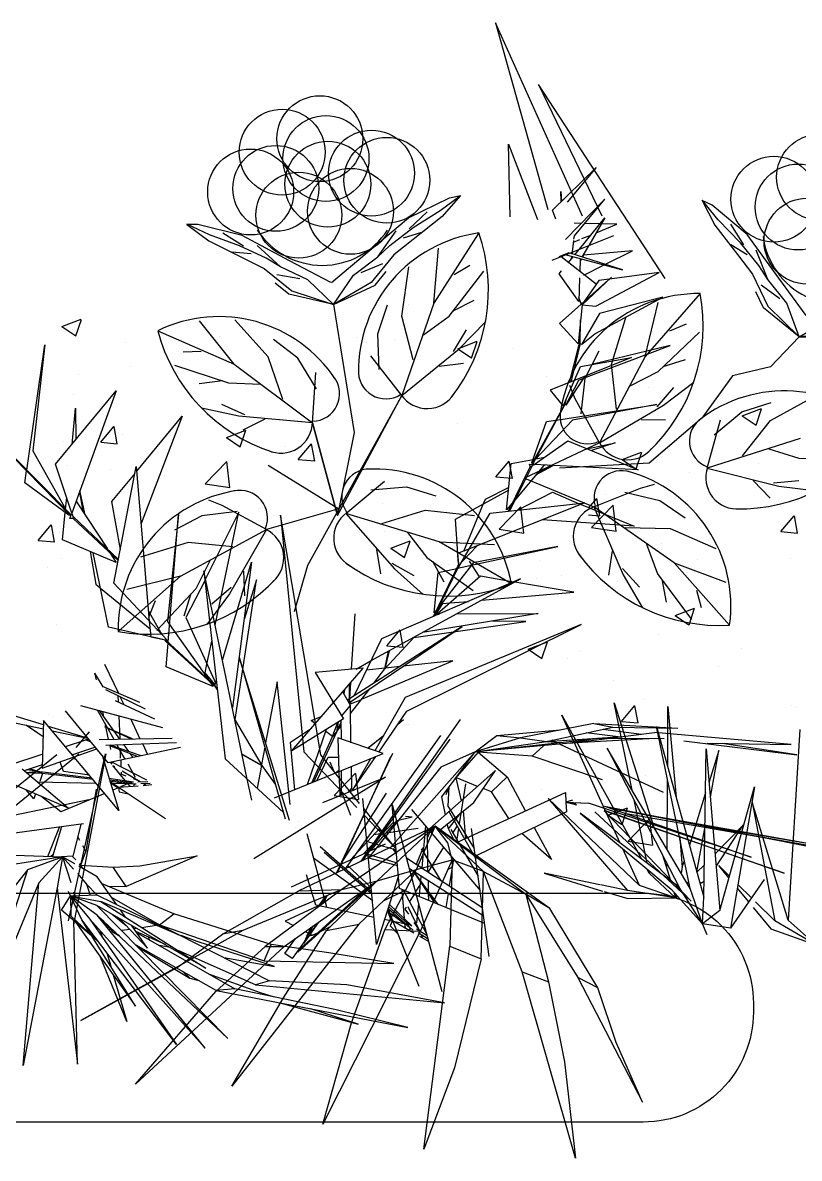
# Model space of a CAD drawing. Extents: x -42728 to 99010, y -18674 to 47645.
# Drawn here: x 45281 to 45662, y 5606 to 6163 of the extents above; entities that cross this region are included whole.
import ezdxf

# ---------------------------------------------------------------- set-up
doc = ezdxf.new("R2010")
doc.units = 0
doc.header["$LTSCALE"] = 100
doc.header["$MEASUREMENT"] = 0
doc.layers.get('0').update_dxf_attribs({"linetype": 'CONTINUOUS'})
for name, color, linetype in [('3', 4, 'CONTINUOUS'), ('4', 251, 'CONTINUOUS'), ('6', 6, 'CONTINUOUS'), ('LAYER1', 9, 'CONTINUOUS'), ('PUB_TEXT', 7, 'CONTINUOUS')]:
    doc.layers.add(name, color=color, linetype=linetype)

# ---------------------------------------------------------------- blocks, each defined once
blk = doc.blocks.new('A$C0BD5559B')
at = {"color": 3, "linetype": 'ByBlock'}
for p, q in [((622.46, 461.97), (579.85, 556.87)), ((579.85, 556.87), (605.41, 465.3)), ((663, 431.5), (600.83, 526.65)), ((600.83, 526.65), (631.96, 462.13)), ((586.9, 461.61), (586.19, 497.39)), ((586.19, 497.39), (600.4, 460.37)), ((607.68, 465.02), (629.09, 485.95)), ((629.09, 485.95), (614.92, 468.93)), ((611.97, 469.2), (611.87, 474.12)), ((611.87, 474.12), (612.1, 469.24)), ((633.36, 470.35), (614.12, 450.53)), ((618.44, 452.34), (633.36, 470.35)), ((609.32, 460.56), (607.68, 465.02)), ((621.81, 458.46), (618.27, 458.64)), ((620.93, 445.85), (633.43, 461.19)), ((631.03, 458.22), (623.57, 458.46)), ((633.43, 461.19), (625.48, 447.61)), ((629.1, 453.82), (639.31, 458.03)), ((639.31, 458.03), (631.73, 458.22)), ((637.59, 452.29), (607.46, 440.27)), ((618.25, 450.74), (618.44, 452.34)), ((622.15, 450.99), (626.53, 452.75)), ((617.44, 444.52), (618.15, 450.09)), ((618.07, 449.27), (621.14, 450.51)), ((618.62, 443.09), (620.64, 445.51)), ((625.39, 447.39), (622.12, 441.92)), ((615.73, 444.05), (610.83, 441.99)), ((629.04, 428.64), (612.01, 442.03)), ((612.22, 442.59), (612.14, 442.5)), ((612.33, 442.2), (612.73, 441.42)), ((613.85, 443.28), (613.95, 443.19)), ((614.46, 443.06), (641.99, 435.69)), ((615.5, 439.26), (617.88, 442.1)), ((615.88, 443.92), (615.73, 444.05)), ((641.99, 435.69), (616.34, 443.83)), ((617.01, 441.07), (617.14, 442.28)), ((617.33, 443.44), (617.45, 444.22)), ((621.32, 440.54), (621.12, 434.84)), ((621.93, 441.05), (621.29, 439.98)), ((621.32, 440.54), (621.7, 441.1)), ((622.92, 442.87), (622.35, 441.87)), ((646.93, 445.05), (622.92, 442.87)), ((633.44, 438.31), (646.93, 445.05)), ((611, 433.78), (612.15, 435.16)), ((623.14, 433.15), (633, 438.09)), ((620.56, 420.2), (611, 433.78)), ((611.17, 409.29), (636.62, 432.12)), ((620.98, 431.73), (620.56, 420.2)), ((636.62, 432.12), (622.18, 418.55)), ((630.38, 430.45), (623.3, 420.1)), ((629.03, 417.8), (659.93, 434.31)), ((635.46, 431.04), (630.38, 430.45)), ((635.58, 431.09), (635.46, 431.04)), ((659.93, 434.31), (635.58, 431.09)), ((622.18, 418.55), (620.27, 399.47)), ((620.6, 421.93), (620.58, 421.8)), ((620.58, 421.8), (621.55, 419.38)), ((621.55, 419.38), (620.6, 421.93)), ((621.55, 419.38), (621.53, 418.51)), ((622.3, 418.6), (629.03, 417.8)), ((628.53, 404.28), (661.76, 422.21)), ((661.76, 422.21), (630.76, 414.3)), ((630.76, 414.3), (621.9, 398.99)), ((620.27, 399.47), (611.17, 409.29)), ((621.08, 407.89), (620.79, 399.04)), ((621.3, 399.64), (621.41, 411.13)), ((621.9, 398.99), (628.53, 404.28)), ((350.14, 337.47), (358.86, 398.91)), ((358.86, 398.91), (352.97, 346.87)), ((616.03, 380.43), (620.79, 399.04)), ((621.3, 399.64), (616.65, 380.65)), ((620.79, 399.04), (621.3, 399.64)), ((622.98, 382.53), (665.46, 398.58)), ((665.46, 398.58), (627.58, 389.39)), ((646.48, 392.62), (606.53, 376.66)), ((621.37, 388.28), (646.48, 392.62)), ((612.91, 368.82), (621.37, 388.28)), ((627.58, 389.39), (627.56, 389.26)), ((622.98, 382.53), (614.22, 369.34)), ((614.22, 369.34), (620.61, 381.59)), ((620.61, 381.59), (622.98, 382.53)), ((622.98, 382.53), (623.65, 383.44)), ((364.21, 340.45), (393.81, 376.41)), ((393.81, 376.41), (372.15, 316.43)), ((606.53, 376.66), (612.91, 368.82)), ((372.31, 350.11), (373.95, 367.8)), ((373.95, 367.8), (374.17, 352.5)), ((613.06, 368.69), (597.44, 340.27)), ((598.23, 340.79), (613.93, 369.73)), ((609.72, 361.96), (658.77, 369.57)), ((613.35, 369.77), (613.06, 368.69)), ((613.06, 368.69), (613.93, 369.73)), ((613.93, 369.73), (614.74, 373.01)), ((658.77, 369.57), (617.57, 361.99)), ((404, 336.9), (426.2, 363.99)), ((426.2, 363.99), (406.14, 311.27)), ((617.57, 361.99), (599.38, 342.9)), ((597.57, 341.05), (604.75, 361.29)), ((604.75, 361.29), (609.37, 361.96)), ((598.72, 340.22), (615.27, 351.89)), ((615.27, 351.89), (649.67, 337.59)), ((371.3, 316.04), (342.39, 345.34)), ((352.97, 346.87), (369.19, 318.19)), ((624.54, 347.93), (638.46, 350.79)), ((638.46, 350.79), (626.8, 347.06)), ((343.31, 343.92), (371.63, 314.91)), ((372.15, 316.43), (364.21, 340.45)), ((585.24, 317.93), (587.54, 340.64)), ((587.54, 340.64), (598.18, 342.73)), ((603.51, 339.74), (589.29, 322.76)), ((596.89, 338.98), (596.46, 340.36)), ((596.46, 340.36), (598.72, 340.22)), ((598.72, 340.22), (596.89, 338.98)), ((598.32, 341.74), (597.57, 341.05)), ((597.79, 340.27), (598.23, 340.79)), ((598.02, 340.23), (598.23, 340.79)), ((649.67, 337.59), (598.72, 340.22)), ((599.45, 342.99), (603.99, 343.88)), ((599.61, 335.08), (608.07, 339.73)), ((604.18, 339.91), (603.51, 339.74)), ((349.15, 331.29), (350.02, 337.05)), ((391.69, 322.14), (403.18, 335.86)), ((392.79, 282.07), (403.7, 339.22)), ((403.7, 339.22), (410.07, 263.47)), ((586.14, 317.32), (596.78, 339.06)), ((597.53, 339.32), (586.62, 317.37)), ((596.78, 339.06), (596.78, 339.06)), ((607.42, 339.68), (600.62, 336.29)), ((370.75, 315.34), (349.15, 331.29)), ((586.4, 328.98), (574.7, 323.1)), ((369.11, 318.31), (369.69, 324.05)), ((375.96, 326.64), (377.55, 317.27)), ((378.62, 315.62), (376.15, 327.43)), ((560.11, 313.46), (586.2, 327.69)), ((574.7, 323.1), (573.77, 320.94)), ((590.61, 317.83), (607.64, 326.6)), ((607.64, 326.6), (620.81, 320.99)), ((374.51, 322.84), (374.47, 321.97)), ((374.47, 321.97), (389.62, 298.8)), ((395.99, 298.6), (391.69, 322.14)), ((573.77, 320.94), (564.11, 297.64)), ((623.5, 321.38), (567, 298.89)), ((577.22, 316.44), (623.5, 321.38)), ((587.99, 321.21), (585.24, 317.93)), ((621.8, 320.6), (647.7, 309.91)), ((367.59, 303.21), (368.96, 316.69)), ((370.2, 316.49), (370.75, 315.34)), ((371.17, 313.77), (372.15, 316.43)), ((372.98, 313.78), (371.17, 313.77)), ((371.9, 315.59), (371.3, 316.04)), ((371.76, 315.33), (371.3, 316.04)), ((372.15, 316.43), (372.98, 313.78)), ((372.8, 314.67), (395.1, 293.65)), ((394.97, 293.06), (372.84, 313.69)), ((372.84, 313.69), (372.84, 313.69)), ((424.43, 315.66), (418.98, 263.25)), ((419.37, 253.1), (424.43, 315.66)), ((454.05, 316.88), (437.72, 284.22)), ((442.42, 261.44), (454.05, 316.88)), ((494.14, 197.86), (474.44, 315.43)), ((474.44, 315.43), (485.83, 199.31)), ((561.29, 296.48), (560.11, 313.46)), ((561.85, 290), (577.22, 316.44)), ((647.7, 309.91), (602.68, 313.01)), ((393.92, 292.21), (367.59, 303.21)), ((381.12, 297.61), (383.91, 281.47)), ((390.14, 260.53), (382.6, 296.9)), ((391, 296.68), (393.92, 292.21)), ((561.22, 289.36), (610.29, 300.03)), ((567, 298.89), (561.24, 296.53)), ((561.24, 296.53), (561.85, 290)), ((561.59, 291.69), (561.35, 295.7)), ((563.29, 292.46), (570.74, 300.3)), ((610.29, 300.03), (568.9, 292.01)), ((445.98, 244.29), (460.2, 292.36)), ((460.2, 292.36), (450.84, 221.11)), ((549.72, 266.28), (561.33, 290.44)), ((561.76, 290.52), (550.37, 267.05)), ((567.97, 290.89), (551.92, 270.16)), ((561.33, 290.44), (561.69, 290.87)), ((561.75, 290.82), (561.33, 290.44)), ((561.66, 291.77), (561.59, 291.69)), ((561.69, 290.87), (561.75, 290.82)), ((568.9, 292.01), (567.97, 290.89)), ((458.12, 185.91), (436.85, 288.02)), ((436.85, 288.02), (447.25, 195.93)), ((518.8, 244.07), (592.02, 284.1)), ((592.02, 284.1), (523.94, 254.73)), ((549.73, 267.45), (551.76, 287.31)), ((572.5, 285.48), (551.16, 266.84)), ((551.76, 287.31), (560.8, 289.27)), ((588.73, 282.59), (572.5, 285.48)), ((383.91, 281.47), (386.15, 279.58)), ((386.15, 279.58), (410.51, 259.56)), ((418.83, 254.08), (392.79, 282.07)), ((437.45, 283.54), (428.1, 265.18)), ((452.23, 215.13), (462.71, 283.59)), ((462.71, 283.59), (456.58, 264.14)), ((618.11, 277.64), (589.31, 282.55)), ((557.41, 272.31), (566.54, 273.02)), ((572.97, 273.65), (618.11, 277.64)), ((416.41, 256.7), (409.74, 268.46)), ((551.05, 269.13), (549.73, 267.45)), ((550.63, 266.84), (553.91, 272.01)), ((553.91, 272.01), (557.41, 272.31)), ((410.07, 263.47), (410.8, 255.73)), ((418.98, 263.25), (419.98, 261.72)), ((428.1, 265.18), (442.65, 232.88)), ((509.22, 239.78), (511.01, 267.02)), ((539.8, 255.38), (594.64, 263.27)), ((600.77, 267.23), (544.05, 257.83)), ((548.95, 265.46), (550.23, 266.88)), ((548.95, 265.46), (549.72, 266.28)), ((550.37, 267.05), (550.23, 266.88)), ((550.23, 266.88), (552.16, 266.88)), ((560.66, 266.94), (600.77, 267.23)), ((594.64, 263.27), (578.33, 263.44)), ((410.87, 255.77), (390.14, 260.53)), ((419.98, 261.72), (438.95, 235)), ((508.17, 223.5), (563.39, 260.85)), ((563.39, 260.85), (508.28, 225.31)), ((621.74, 261.69), (535.5, 225.98)), ((536.32, 219.28), (621.74, 261.69)), ((410.8, 255.73), (418.83, 254.08)), ((416.72, 254.38), (411.82, 255.55)), ((416.64, 254.5), (416.72, 254.38)), ((417.74, 254.21), (417.81, 254.26)), ((418.12, 253.62), (417.74, 254.21)), ((417.81, 254.26), (418.12, 253.62)), ((442.8, 230.96), (418.12, 253.62)), ((418.17, 254.16), (442.1, 232.02)), ((418.39, 241.04), (419.32, 252.56)), ((438.38, 242.35), (440.85, 253.53)), ((523.94, 254.73), (510.37, 226.64)), ((525.6, 239.99), (539.95, 255.55)), ((478.87, 165.72), (454.26, 245.33)), ((454.26, 245.33), (476.74, 166.51)), ((525.47, 239.95), (527.32, 248.67)), ((527.64, 248.84), (525.6, 239.99)), ((388.14, 242.36), (395.01, 228.01)), ((441.4, 231.4), (418.39, 241.04)), ((437.46, 238.05), (438.38, 242.35)), ((479.94, 199.77), (515, 240.37)), ((515, 240.37), (491.47, 238.22)), ((511.47, 239.94), (518.8, 244.07)), ((514.16, 225.08), (558.8, 244.01)), ((525.53, 240.34), (516.54, 239.37)), ((520.2, 232.93), (525.6, 239.99)), ((525.67, 240.08), (525.47, 239.95)), ((532.86, 241.1), (526.01, 240.38)), ((558.8, 244.01), (534.53, 241.31)), ((387.47, 231.25), (383.49, 237.85)), ((384.24, 234.62), (383.49, 237.85)), ((442.46, 232.25), (437.46, 238.05)), ((442.26, 231.79), (442.96, 234.09)), ((491.47, 238.22), (505.22, 215.56)), ((405.44, 223.51), (387.19, 231.44)), ((388.62, 229.91), (408.18, 220.42)), ((394.59, 228.77), (394.6, 228.18)), ((439.87, 233.59), (441.4, 231.4)), ((442.1, 232.02), (442.26, 231.79)), ((443.49, 229.74), (442.26, 231.79)), ((443.49, 229.74), (442.8, 230.96)), ((472.72, 233.72), (467.14, 203.72)), ((479.15, 173.46), (472.72, 233.72)), ((508.7, 222.03), (504.95, 228.69)), ((505.82, 229.72), (505.46, 227.82)), ((508.11, 232.35), (508.09, 222.98)), ((508.19, 222.89), (508.83, 233.21)), ((508.72, 218.05), (518.14, 230.25)), ((412.8, 215.39), (393.63, 224.35)), ((394.71, 226.97), (394.88, 223.84)), ((395.72, 226.48), (397.61, 222.5)), ((500.37, 223.43), (499.73, 224.55)), ((508.09, 225.18), (507.23, 224.58)), ((508.1, 223.41), (507.98, 223.37)), ((508.38, 222.59), (509.15, 224.14)), ((508.45, 222.68), (514.04, 225.04)), ((514.04, 225.04), (514.16, 225.08)), ((535.5, 225.98), (520.71, 199.8)), ((637.95, 223.3), (657.18, 162.93)), ((646.82, 180.55), (637.95, 223.3)), ((358.28, 212.54), (334.91, 219.57)), ((390.01, 193.9), (368.98, 219.37)), ((376.42, 222.08), (416.56, 211.22)), ((384.52, 219.92), (392.69, 205.48)), ((395.63, 205.52), (385.72, 219.58)), ((387.86, 216.51), (387.35, 219.12)), ((504.37, 216.86), (508.7, 222.03)), ((508.92, 203.8), (508.7, 222.03)), ((522.54, 199.15), (536.32, 219.28)), ((612.27, 217.25), (651.29, 146.85)), ((640.84, 154.55), (612.27, 217.25)), ((664.18, 192.02), (664.31, 221.59)), ((664.31, 221.59), (668.32, 176.92)), ((328.78, 216.77), (358.21, 210.59)), ((349.71, 212.4), (349.92, 212.32)), ((358.05, 206.65), (349.71, 212.4)), ((349.92, 212.32), (358.13, 206.84)), ((358.21, 214.75), (357.69, 191.26)), ((395.16, 170.63), (358.21, 214.75)), ((379.9, 205.99), (360.77, 211.8)), ((388.41, 211.62), (401.28, 205.68)), ((401.88, 205.65), (388.41, 211.62)), ((390.13, 205.44), (388.66, 212.53)), ((395.12, 217.03), (395.65, 205.58)), ((401.02, 215.41), (405.56, 205.74)), ((465.47, 192.56), (452.08, 215.37)), ((505.22, 215.56), (479.94, 199.77)), ((489.44, 214.69), (494.76, 216.84)), ((491.48, 213.13), (489.44, 214.69)), ((499.91, 206.8), (502.54, 213.84)), ((502.74, 213.97), (501.79, 209.04)), ((501.79, 209.04), (504.03, 213.62)), ((501.79, 209.04), (504.01, 212.02)), ((504.04, 214.78), (504.1, 205.5)), ((513.97, 145.67), (562.67, 215.19)), ((534.71, 215.05), (531.89, 212.73)), ((627.96, 213.26), (591.96, 206.21)), ((627.96, 213.26), (666.13, 211.04)), ((627.96, 213.26), (637.35, 211.48)), ((675.22, 132.32), (658.67, 211.7)), ((658.67, 211.7), (681.81, 128.05)), ((362.57, 209.68), (379.9, 205.99)), ((385.48, 205.38), (421.26, 206.08)), ((479.26, 204), (489.68, 210.98)), ((496.83, 210.27), (487.5, 183.17)), ((489.7, 184.11), (499.98, 206.89)), ((501.79, 209.04), (490.64, 184.5)), ((499.91, 206.8), (496.56, 209.32)), ((501.81, 209.17), (499.98, 206.89)), ((499.98, 206.89), (501.79, 209.04)), ((524.66, 198.54), (502.44, 206.15)), ((502.44, 206.15), (503.05, 189.65)), ((552.76, 207.28), (506.08, 141.93)), ((516.99, 201.15), (525, 207.35)), ((524.86, 207.17), (517.15, 201.02)), ((525, 207.35), (524.86, 207.17)), ((569.83, 199.25), (580.45, 207.41)), ((591.96, 206.21), (569.83, 199.25)), ((580.45, 207.41), (611.45, 210.05)), ((580.45, 207.41), (591.96, 206.21)), ((591.96, 206.21), (604.82, 204.41)), ((604.82, 204.41), (637.35, 211.48)), ((604.82, 204.41), (642.26, 206.87)), ((616.3, 203.55), (657.75, 208.76)), ((639.84, 206.66), (624.18, 208.66)), ((632.52, 210.49), (651.32, 207.97)), ((637.35, 211.48), (669.14, 210.93)), ((724.76, 202.84), (657.75, 208.76)), ((728.9, 210.22), (723.2, 116.72)), ((369.1, 201.89), (379.1, 205.23)), ((383.79, 201.55), (372.42, 197.83)), ((373.23, 196.85), (384.34, 200.82)), ((380.71, 205.3), (379.1, 205.23)), ((379.1, 205.23), (381.49, 204.25)), ((423.43, 203.66), (388.9, 202.45)), ((425.44, 201.45), (390.01, 193.9)), ((390.61, 202.47), (404.52, 196.98)), ((390.82, 202.39), (391.14, 200.51)), ((406.1, 197.28), (391, 202.53)), ((395.26, 201.08), (394.32, 202.63)), ((398.27, 195.68), (395.52, 200.53)), ((397.64, 202.72), (399.94, 199.45)), ((406.9, 203.08), (409.32, 198.01)), ((406.9, 203.08), (406.9, 203.08)), ((466.78, 201.64), (465.15, 193.19)), ((481.37, 180.68), (479.26, 204)), ((514.75, 146.03), (557.6, 205.53)), ((569.83, 199.25), (629.26, 205.87)), ((569.83, 199.25), (604.82, 204.41)), ((616.3, 203.55), (569.83, 199.25)), ((597.79, 197.2), (603.27, 202.32)), ((604.82, 204.41), (611.55, 203.87)), ((605.65, 204.65), (605.5, 204.43)), ((608.05, 204.63), (607.33, 204.96)), ((611.29, 203.08), (662.03, 179.48)), ((629.26, 205.87), (616.3, 203.55)), ((654.88, 205.71), (616.3, 203.55)), ((662.51, 205.69), (629.26, 205.87)), ((634.58, 201.19), (669.81, 133.02)), ((675.22, 132.32), (634.58, 201.19)), ((672.03, 204.71), (727.4, 197.83)), ((681.81, 128.05), (683.09, 200.75)), ((683.09, 200.75), (689.65, 121.52)), ((683.45, 203.57), (724.76, 202.84)), ((727.4, 197.83), (690.87, 203.45)), ((291.4, 138.72), (364.74, 198.02)), ((375.61, 198.22), (304.51, 140.33)), ((357.96, 198.15), (340.66, 192.42)), ((357.69, 191.26), (373.23, 196.85)), ((370.59, 116.52), (388.58, 198.4)), ((372.79, 196.66), (374.48, 195.46)), ((388.81, 198.39), (372.92, 114.45)), ((373.75, 196.34), (373.07, 196.76)), ((386.95, 197.7), (395.16, 170.63)), ((396.09, 196.29), (395.97, 199.84)), ((396.12, 195.18), (396.22, 191.86)), ((400.54, 198.54), (402.01, 196.48)), ((447.25, 195.93), (475.9, 169.49)), ((455.63, 198.21), (465.47, 192.56)), ((465.47, 192.39), (455.72, 197.77)), ((471.43, 176.69), (524.66, 198.54)), ((485.83, 199.31), (511.77, 172.1)), ((492.2, 185.1), (497.84, 196.66)), ((513.21, 174.05), (494.14, 197.86)), ((497.84, 196.66), (502.78, 196.78)), ((529.39, 198.5), (501.94, 139.99)), ((502.31, 140.14), (528.42, 197.07)), ((509.75, 180.52), (521.08, 196.99)), ((518.51, 195.92), (509.75, 180.52)), ((528.36, 152.48), (569.83, 199.25)), ((569.83, 199.25), (553.01, 191.83)), ((553.44, 177.23), (569.83, 199.25)), ((571.29, 199.23), (561.03, 187.44)), ((571.29, 199.23), (569.83, 199.25)), ((571.4, 199.39), (571.29, 199.23)), ((571.29, 199.23), (571.4, 199.39)), ((571.29, 199.23), (585.52, 187.01)), ((597.79, 197.2), (571.29, 199.23)), ((632.3, 185.63), (597.79, 197.2)), ((689.16, 199.9), (684.52, 184.63)), ((685.09, 177.15), (689.16, 199.9)), ((370.59, 171.75), (321.28, 192.86)), ((347.88, 191.06), (370.59, 171.75)), ((348.98, 190.17), (357.81, 193.04)), ((355.13, 189.76), (350.09, 190.52)), ((350.15, 189.18), (355.13, 189.76)), ((355.13, 189.76), (351.62, 190.98)), ((355, 189.74), (357.73, 188.7)), ((357.73, 188.7), (355.13, 189.76)), ((355.13, 189.76), (381.9, 186.58)), ((368.13, 189.75), (366.52, 194.42)), ((380.85, 187.88), (368.13, 189.75)), ((390.68, 194.06), (390.65, 194)), ((391.07, 194.12), (391.72, 193.34)), ((408.86, 185.36), (391.72, 194.22)), ((398.36, 185.22), (392.3, 192.67)), ((392.52, 193.81), (392.39, 194.38)), ((392.45, 192.46), (392.76, 192.33)), ((392.76, 192.33), (392.84, 192.22)), ((392.84, 192.22), (392.95, 191.89)), ((396.41, 189.37), (396.37, 188.37)), ((396.77, 189.95), (405.68, 184.7)), ((403.33, 186.68), (399.69, 193.21)), ((465.03, 192.61), (462.93, 181.49)), ((465.39, 192.67), (465.47, 192.39)), ((471.96, 183.54), (465.47, 192.56)), ((498.61, 194.4), (500.37, 190.17)), ((503.01, 190.13), (501.35, 188.88)), ((502.41, 189.31), (503.02, 189.82)), ((503.05, 189.65), (503.47, 177.86)), ((504.34, 178.16), (504.24, 190.12)), ((509.11, 192.05), (509.26, 181.51)), ((553.01, 191.83), (517.56, 147.42)), ((579.77, 190.18), (547.62, 161.71)), ((569.09, 174.42), (579.77, 190.18)), ((357.83, 188.65), (350.33, 189.03)), ((355.47, 184.66), (384.12, 183.99)), ((357.83, 188.65), (356.45, 184.7)), ((382.55, 185.8), (357.73, 188.7)), ((390.36, 186.46), (402.35, 184.6)), ((390.7, 185.52), (399.86, 184.46)), ((390.89, 184.79), (394.97, 182.01)), ((402.36, 183.43), (390.89, 184.79)), ((394.12, 182), (391.1, 184.12)), ((391.57, 183.78), (391.2, 183.78)), ((399.51, 183.58), (392.42, 183.79)), ((394.12, 185.86), (394.31, 185.13)), ((394.49, 184.4), (394.58, 183.71)), ((396.37, 188.37), (398.68, 187.49)), ((398.96, 184.61), (398.36, 185.22)), ((400.73, 182.42), (399.58, 183.77)), ((399.86, 184.46), (402.35, 184.6)), ((402.36, 183.43), (399.86, 184.46)), ((404.89, 185.16), (402.37, 186.12)), ((404.56, 184.64), (409.39, 184.85)), ((410.56, 183.86), (405.97, 183.63)), ((460.4, 175.65), (458.12, 185.91)), ((525.81, 186.87), (461.32, 146.87)), ((495.16, 174.55), (525.81, 186.87)), ((560.37, 186.68), (560.3, 186.57)), ((560.3, 186.57), (562.97, 175.27)), ((571, 182.38), (560.37, 186.68)), ((577.86, 179.66), (585.52, 187.01)), ((585.52, 187.01), (594.43, 170.28)), ((663.92, 151.58), (664.14, 185.82)), ((353.49, 176.29), (349.83, 180.71)), ((354.36, 178.7), (353.49, 176.29)), ((388.35, 178.9), (366.76, 169.82)), ((384.12, 181.09), (378.95, 150.41)), ((395.36, 181.78), (392.18, 180.54)), ((394.97, 182.01), (394.12, 182)), ((394.97, 182.01), (404.62, 182.72)), ((394.97, 182.01), (418.05, 166.57)), ((394.98, 181.72), (395.35, 179.67)), ((395.35, 179.67), (399.84, 178.78)), ((399.51, 183.58), (395.99, 182.11)), ((403.74, 183.52), (402.36, 183.43)), ((402.75, 183.49), (402.5, 182.57)), ((407.11, 182.87), (411.39, 183.22)), ((407.34, 183.72), (408.51, 183.02)), ((526.14, 178.97), (503.62, 144)), ((508.81, 168.15), (504.3, 179.99)), ((509.26, 181.51), (507.6, 179.53)), ((508.84, 179.96), (509.26, 181.51)), ((555.6, 178.41), (557.11, 182.25)), ((556.54, 172.65), (557.11, 182.25)), ((561.17, 155.02), (614.08, 179.32)), ((565.09, 183.61), (562.01, 163.96)), ((577.86, 179.66), (573.72, 181.26)), ((586.31, 166.61), (577.86, 179.66)), ((614.08, 179.32), (614.29, 174.68)), ((682.74, 179.18), (674.78, 153.59)), ((689.65, 121.52), (706.74, 182.17)), ((706.74, 182.17), (694.95, 112.91)), ((316.17, 162.67), (380.46, 175.94)), ((366.76, 169.82), (356.96, 177.64)), ((521.51, 104.77), (514.72, 176.38)), ((532.68, 132.38), (529.08, 173.51)), ((529.08, 173.51), (553.5, 81.85)), ((552.6, 161.15), (569.09, 174.42)), ((555.25, 168.44), (553.44, 177.23)), ((569.56, 151.94), (556.38, 173.04)), ((650.3, 133.83), (605.67, 176.41)), ((605.67, 176.41), (644.53, 131.34)), ((617.45, 175.59), (614.29, 174.68)), ((619.08, 173.84), (614.29, 174.68)), ((614.29, 174.68), (618.94, 174.02)), ((619.71, 173.18), (614.29, 174.68)), ((614.29, 174.68), (625.44, 174.12)), ((619.23, 173.66), (614.29, 174.68)), ((614.29, 174.68), (619.38, 173.48)), ((614.29, 174.68), (614.55, 169.92)), ((705.11, 147.72), (625.44, 174.12)), ((654.19, 144.66), (647.72, 175.72)), ((723.2, 116.72), (705.53, 174.69)), ((705.53, 174.69), (705.53, 174.56)), ((705.53, 174.56), (716.64, 116.39)), ((530.85, 152), (515.26, 171.53)), ((515.61, 168.07), (530.85, 152)), ((531.53, 165.65), (539.02, 167.45)), ((535.72, 167.71), (539.02, 167.45)), ((538.66, 171.03), (572.3, 131.4)), ((556.75, 161.55), (562.78, 169.45)), ((556.77, 170.44), (570.19, 146.81)), ((563.97, 170.42), (565.1, 156.86)), ((614.55, 169.92), (570.36, 148.4)), ((669.81, 133.02), (621.24, 169.17)), ((621.24, 169.17), (665.88, 131.98)), ((675.61, 126.14), (628.51, 169.95)), ((721.32, 139.8), (633.05, 170.33)), ((633.05, 170.33), (675.61, 126.14)), ((633.09, 170.78), (721.32, 139.8)), ((633.13, 172.61), (705.11, 147.72)), ((633.13, 172.61), (747.96, 150.05)), ((747.96, 150.05), (636.66, 171.5)), ((711.33, 157.1), (643.77, 168.94)), ((657.98, 167.75), (765.05, 148.77)), ((377.86, 163.95), (332.56, 157.8)), ((360.42, 148.06), (366.16, 162.35)), ((367.03, 162.47), (362.63, 148)), ((376.62, 163.74), (372.65, 148.14)), ((550.28, 162.88), (483.34, 131.12)), ((550.28, 162.88), (504.56, 131.78)), ((508.74, 146.32), (523.08, 161.87)), ((529.9, 164.97), (514.93, 149.2)), ((518.71, 150.87), (531.8, 165.87)), ((521.87, 135.98), (550.28, 162.88)), ((541.91, 161.65), (526.16, 159.45)), ((541.13, 141.66), (550.28, 162.88)), ((545.47, 163.07), (543.66, 142.41)), ((546.7, 140.37), (546.46, 161.86)), ((548.45, 160.18), (550.28, 162.88)), ((550.28, 162.88), (594.72, 129.56)), ((550.28, 162.88), (573.92, 140.6)), ((556.37, 154.66), (550.28, 162.88)), ((606.43, 122.52), (550.28, 162.88)), ((556.75, 161.55), (556.16, 164.04)), ((559.37, 156.32), (556.75, 161.55)), ((560.96, 163.11), (558.92, 159.76)), ((561.66, 161.89), (560.78, 156.44)), ((562.11, 165.04), (561.7, 164.43)), ((576.66, 98.99), (568.1, 161.73)), ((598.74, 162.21), (607.25, 146.48)), ((678.45, 140.45), (682.49, 162.73)), ((765.05, 148.77), (679.82, 163.41)), ((701.17, 163.35), (687.37, 149.27)), ((687.88, 143.05), (701.17, 163.35)), ((376.12, 155.82), (375.1, 157.65)), ((487.29, 159.3), (496.99, 123.33)), ((524.48, 159.23), (520.11, 158.64)), ((525.26, 160.05), (522.22, 160.84)), ((527, 159.62), (526.44, 159.79)), ((546.49, 157.19), (547.83, 160.24)), ((571.38, 138.36), (557.99, 161.17)), ((607.25, 146.48), (592.74, 159.28)), ((670.15, 157.12), (671.33, 142.75)), ((699.96, 159.5), (771.61, 146.58)), ((771.61, 146.58), (717.56, 156.01)), ((376.63, 143.67), (378.95, 150.41)), ((378.95, 150.41), (377.54, 153.15)), ((479.83, 133.13), (525.86, 154.26)), ((493.84, 152.83), (519.15, 130.59)), ((516.82, 155.43), (529.48, 151.78)), ((529.48, 151.78), (531.25, 149.07)), ((531.18, 150.71), (529.48, 151.78)), ((540.99, 144.19), (544.5, 152.53)), ((553.24, 136.07), (543.59, 151.76)), ((543.59, 151.76), (552.64, 136.52)), ((554.34, 152.57), (546.78, 140.41)), ((558.49, 146.31), (556.37, 154.66)), ((650.3, 133.83), (642.17, 151.76)), ((344.17, 148.59), (367.62, 147.83)), ((367.62, 147.83), (344.57, 144.29)), ((350.57, 141.6), (367.62, 147.83)), ((367.62, 147.83), (355.98, 135.16)), ((362.93, 148.88), (361.94, 148.03)), ((367.62, 147.83), (364.94, 132.56)), ((372.65, 148.14), (367.05, 147.89)), ((373.03, 141.75), (367.62, 147.83)), ((367.62, 147.83), (371.62, 135.26)), ((373.6, 144.43), (367.62, 147.83)), ((372.29, 148.12), (374.05, 146.39)), ((433.64, 148.4), (398.86, 133.27)), ((405.51, 143.37), (433.64, 148.4)), ((490.57, 147.34), (519.6, 126.35)), ((519.27, 129.32), (495.76, 149.89)), ((531.71, 144.67), (517.36, 148.9)), ((517.49, 147.3), (531.75, 143.52)), ((536.16, 147.41), (573.5, 122.79)), ((541.13, 141.66), (558.49, 146.31)), ((558.49, 146.31), (542.79, 111.27)), ((559.27, 146.73), (557.1, 133.56)), ((558.49, 146.31), (557.47, 104.06)), ((573.92, 140.6), (558.49, 146.31)), ((661.7, 148.88), (665.5, 136.19)), ((671.33, 142.75), (672.46, 146.03)), ((350.57, 141.6), (312.96, 94.07)), ((321.75, 52.46), (350.57, 141.6)), ((374.88, 139.63), (379.42, 134.4)), ((384.53, 138), (375.66, 143.23)), ((376.63, 143.67), (375.75, 143.84)), ((375.86, 144.5), (376.63, 143.67)), ((377.5, 142.11), (376.63, 143.67)), ((376.63, 143.67), (392.37, 142.69)), ((392.37, 142.69), (405.51, 143.37)), ((398.86, 133.27), (392.37, 142.69)), ((518.99, 132.67), (507.21, 143.61)), ((512.85, 114.75), (541.13, 141.66)), ((521.87, 135.98), (541.13, 141.66)), ((525.54, 112.11), (541.13, 141.66)), ((574.02, 118.76), (537.6, 141.97)), ((539.53, 140.55), (538.53, 138.38)), ((539.38, 140.79), (549.82, 125.27)), ((551.66, 124.46), (539.82, 140.57)), ((558.35, 142.54), (556.35, 141.57)), ((572.82, 97.84), (573.92, 140.6)), ((573.92, 140.6), (594.72, 129.56)), ((592.9, 91.48), (573.92, 140.6)), ((630.99, 134.11), (603.58, 139.86)), ((603.58, 139.86), (632.3, 131.06)), ((655.1, 139.83), (653.97, 141.87)), ((654.82, 141.17), (655.1, 139.83)), ((667.92, 127.7), (655.1, 139.83)), ((663.75, 142.13), (663.85, 144.66)), ((671.33, 142.75), (670.76, 139.97)), ((678.44, 140.25), (682.15, 143.96)), ((689.24, 143.53), (694.46, 138.38)), ((694.2, 137.52), (689.24, 143.53)), ((355.98, 135.16), (321.75, 52.46)), ((348.31, 45.43), (355.98, 135.16)), ((379.42, 134.4), (381.09, 129.04)), ((384.42, 129.16), (379.42, 134.4)), ((394.27, 124.36), (384.53, 138)), ((422.07, 119.93), (386.98, 134.55)), ((476.16, 103.91), (521.87, 135.98)), ((520.67, 135.18), (482.99, 101.13)), ((491.68, 124.06), (487.13, 139.05)), ((521.87, 135.98), (496.97, 111.68)), ((504.56, 131.78), (521.87, 135.98)), ((532.23, 138.47), (521.51, 104.77)), ((540.64, 130.53), (543.03, 134.27)), ((542.46, 128.36), (543.06, 135.3)), ((543.18, 136.05), (543.31, 138.32)), ((546.8, 136.06), (546.84, 131.06)), ((644.53, 131.34), (631.32, 134.03)), ((667.92, 127.7), (650.3, 133.83)), ((669.27, 133.44), (669.4, 133.9)), ((673.88, 134.71), (674.58, 135.61)), ((682.02, 135.7), (680.09, 134.58)), ((711.38, 136.73), (694.95, 112.91)), ((698.62, 134.21), (705.23, 127.73)), ((364.94, 132.56), (348.31, 45.43)), ((364.94, 132.56), (374.96, 46.17)), ((367.04, 121.63), (371.49, 128.76)), ((377.01, 116.86), (370.59, 130.9)), ((371.49, 128.76), (384.42, 129.16)), ((371.49, 128.76), (380.93, 117.34)), ((384.64, 119.23), (371.49, 128.76)), ((384.41, 124.03), (371.49, 128.76)), ((371.49, 128.76), (386.37, 125.96)), ((371.49, 128.76), (371.73, 118.89)), ((373.87, 128.85), (373.15, 130.51)), ((384.42, 129.16), (424.37, 109.56)), ((389.66, 133.48), (398.86, 133.27)), ((445.96, 109.97), (483.34, 131.12)), ((504.56, 131.78), (455.89, 111.77)), ((504.56, 131.78), (466.96, 103.78)), ((483.34, 131.12), (504.56, 131.78)), ((483.96, 102.56), (516.66, 132.43)), ((496.41, 128.46), (493.07, 123.73)), ((494.7, 124.55), (496.61, 128.56)), ((497.11, 128.71), (495.43, 125.03)), ((504.06, 131.64), (503.87, 131.36)), ((504.43, 131.79), (504.39, 131.74)), ((535.76, 131.55), (524.98, 126.31)), ((574.52, 115.06), (532.68, 132.38)), ((533.49, 132.07), (533.42, 132.02)), ((533.93, 131.85), (534.05, 130.59)), ((535.13, 117.53), (534.17, 129.49)), ((534.18, 129.16), (534.41, 128.81)), ((534.42, 128.65), (534.29, 128.23)), ((534.41, 128.81), (534.42, 128.65)), ((546.05, 110.22), (534.67, 131.5)), ((535.21, 130.51), (535.48, 131.19)), ((539.89, 129.37), (537.63, 125.88)), ((546.82, 129.7), (546.87, 126.54)), ((556.59, 129.87), (555.48, 122.93)), ((556.59, 129.87), (556.59, 129.87)), ((594.72, 129.56), (620.08, 88.66)), ((594.72, 129.56), (605.73, 86.48)), ((606.43, 122.52), (594.72, 129.56)), ((632.96, 130.9), (644.58, 127.34)), ((667.92, 127.7), (644.53, 131.34)), ((665.88, 131.98), (681.26, 114.95)), ((667.15, 130.66), (667.92, 127.7)), ((668.32, 129.28), (667.92, 127.7)), ((667.92, 127.7), (668.85, 128.72)), ((669.17, 128.38), (667.92, 127.7)), ((681.26, 114.95), (669.81, 133.02)), ((681.26, 114.95), (675.22, 132.32)), ((703.92, 125.72), (698.32, 132.49)), ((384.41, 124.03), (448.62, 58.68)), ((437.89, 93.29), (384.41, 124.03)), ((424.37, 109.56), (386.37, 125.96)), ((386.37, 125.96), (437.89, 93.29)), ((388.32, 125.14), (389.17, 124.22)), ((391.82, 127.81), (415.18, 114.56)), ((494.7, 124.55), (476.73, 116.22)), ((520.35, 118.11), (491.68, 124.06)), ((527.46, 123.26), (536.14, 115.67)), ((527.77, 124.47), (538.81, 114.06)), ((536.07, 123.18), (535.32, 122.18)), ((536.86, 123.52), (542.3, 111.8)), ((541.29, 115.51), (542.16, 124.81)), ((629.95, 83.66), (606.43, 122.52)), ((644.58, 127.34), (667.92, 127.7)), ((670.33, 127.06), (667.81, 127.7)), ((681.26, 114.95), (681.81, 128.05)), ((706.14, 122.96), (714.7, 112.54)), ((716.64, 116.39), (707.26, 125.71)), ((385.16, 106.1), (367.04, 121.63)), ((371.73, 118.89), (385.16, 106.1)), ((380.93, 117.34), (437.5, 53.99)), ((380.93, 117.34), (423.44, 55.74)), ((437.5, 53.99), (384.64, 119.23)), ((448.62, 58.68), (384.64, 119.23)), ((391.86, 119.77), (398.76, 114.23)), ((395.3, 117.81), (409.23, 103.09)), ((398.52, 118.32), (396.09, 121.83)), ((415.18, 114.56), (422.07, 119.93)), ((469.8, 104.83), (422.07, 119.93)), ((529.61, 116.11), (525.45, 117.08)), ((527.12, 120.85), (526.75, 121.12)), ((528.49, 117.22), (526.87, 121.54)), ((527.13, 122.37), (529.38, 116.62)), ((537.99, 112.85), (527.13, 122.37)), ((535.16, 115.03), (528.01, 120.26)), ((529.38, 116.62), (528.49, 117.22)), ((530.57, 119.42), (530.17, 118.65)), ((531.23, 121.19), (530.9, 120.3)), ((535.32, 116.47), (535.13, 117.53)), ((535.32, 122.18), (537.08, 119.64)), ((689.65, 121.52), (681.26, 114.95)), ((374.96, 46.17), (373.14, 116.5)), ((374.12, 115.6), (403.31, 74.64)), ((455.89, 111.77), (376.58, 67.49)), ((381.64, 109.49), (377.01, 116.86)), ((423.44, 55.74), (377.01, 116.86)), ((381.91, 109.26), (380.73, 111.99)), ((386.12, 111.61), (386.97, 108.64)), ((392.43, 110.85), (387.31, 116.76)), ((400.55, 112.27), (396.69, 111.63)), ((409.23, 103.09), (401.37, 114.31)), ((402.55, 112.64), (404.03, 112.83)), ((406.51, 113.25), (413.45, 114.31)), ((415.18, 114.56), (414.44, 114.46)), ((415.18, 114.56), (466.43, 96.76)), ((415.18, 114.56), (468.97, 87.09)), ((455.89, 111.77), (445.96, 109.97)), ((512.85, 114.75), (450.61, 35.34)), ((475.84, 78.71), (496.97, 111.68)), ((476.73, 116.22), (480.8, 114.11)), ((485.9, 105.43), (489.52, 113.35)), ((490.32, 113.93), (487.84, 108.29)), ((493.01, 115.73), (488.81, 109.73)), ((488.81, 109.73), (491.54, 113.75)), ((494.38, 111.42), (498.96, 113.63)), ((496.97, 111.68), (512.85, 114.75)), ((509.15, 66.36), (525.54, 112.11)), ((542.79, 111.27), (525.54, 112.11)), ((529.17, 116.32), (528.11, 113.95)), ((528.11, 113.95), (532.1, 109.84)), ((529.38, 116.62), (539.82, 110.52)), ((529.38, 116.62), (542.19, 84.37)), ((535.16, 115.03), (530.49, 116.01)), ((535.6, 112.96), (535.37, 115.16)), ((536.14, 115.67), (538.81, 114.06)), ((537.99, 112.85), (536.14, 115.67)), ((538.43, 112.63), (537.52, 111.87)), ((539.47, 111.97), (537.99, 112.85)), ((541.82, 112.84), (539.91, 115.61)), ((541.11, 112.54), (546.23, 109.33)), ((683.48, 109.66), (681.26, 114.95)), ((694.95, 112.91), (681.26, 114.95)), ((714.7, 112.54), (736.8, 104.69)), ((736.8, 104.69), (716.64, 116.39)), ((723.2, 116.72), (736.8, 104.69)), ((403.31, 74.64), (382.09, 108.77)), ((393.42, 111), (392.43, 110.85)), ((392.43, 110.85), (395.19, 109.33)), ((395.46, 109.1), (392.43, 110.85)), ((418.03, 104.77), (403.59, 111.23)), ((403.88, 110.7), (452.11, 83.11)), ((410.45, 106.96), (409.58, 108.53)), ((423.78, 93.64), (445.96, 109.97)), ((433.56, 106.25), (425.67, 109.25)), ((471.46, 93.98), (433.56, 106.25)), ((476.5, 100.46), (481.76, 107.83)), ((486.45, 106.83), (480.18, 97.97)), ((488.48, 109.23), (485.9, 105.43)), ((486.48, 111.23), (488.15, 110.33)), ((488.15, 110.33), (487.2, 109.13)), ((487.2, 109.13), (487.63, 109.16)), ((487.84, 108.29), (489.37, 109.75)), ((488.18, 109.19), (490.18, 109.37)), ((488.22, 109.25), (488.18, 109.19)), ((488.18, 109.19), (488.22, 109.25)), ((488.56, 110.14), (490.18, 109.37)), ((490.18, 109.37), (492.83, 110.71)), ((542.79, 111.27), (495.12, 16.77)), ((546.73, 107.48), (541.84, 110.5)), ((542.48, 108.9), (547.14, 106.24)), ((543.32, 109.62), (544.03, 108.07)), ((389.32, 100.79), (391.25, 94.14)), ((476.16, 103.91), (403.32, 36.34)), ((442.88, 82.2), (403.63, 104.52)), ((404.59, 103.56), (429.95, 88.28)), ((420.48, 103.37), (414.95, 104.35)), ((462.15, 85), (424.34, 101.97)), ((442.78, 81.73), (466.96, 103.78)), ((466.43, 96.76), (469.8, 104.83)), ((466.96, 103.78), (476.16, 103.91)), ((498.09, 100.78), (469.8, 104.83)), ((480.18, 97.97), (476.5, 100.46)), ((482.99, 101.13), (483.96, 102.56)), ((529.95, 95.51), (498.09, 100.78)), ((544.6, 4.55), (557.47, 104.06)), ((557.47, 104.06), (572.82, 97.84)), ((399.07, 67.09), (386.24, 98.68)), ((446.62, 98.52), (471.46, 93.98)), ((466.43, 96.76), (529.95, 95.51)), ((572.82, 97.84), (559.65, 44.37)), ((376.58, 67.49), (423.78, 93.64)), ((392.49, 89.91), (399.07, 67.09)), ((429.95, 88.28), (426.8, 91.4)), ((439.17, 90.52), (464.53, 81.36)), ((592.9, 91.48), (605.73, 86.48)), ((618.97, 0), (592.9, 91.48)), ((429.95, 88.28), (434.36, 87.11)), ((468.97, 87.09), (462.15, 85)), ((462.15, 85), (554.77, 76.26)), ((506.99, 85.05), (468.97, 87.09)), ((554.77, 76.26), (506.99, 85.05)), ((605.73, 86.48), (613.53, 47.35)), ((629.95, 83.66), (620.08, 88.66)), ((620.08, 88.66), (651.86, 27.57)), ((638.93, 56.75), (629.95, 83.66)), ((403.32, 36.34), (442.78, 81.73)), ((452.11, 83.11), (442.88, 82.2)), ((442.88, 82.2), (536.86, 64.13)), ((450.61, 35.34), (475.84, 78.71)), ((501.08, 73), (452.11, 83.11)), ((464.53, 81.36), (471.39, 79.14)), ((474.14, 76.22), (512.42, 65.72)), ((512.42, 65.72), (489.33, 73.32)), ((536.86, 64.13), (501.08, 73)), ((495.12, 16.77), (509.15, 66.36)), ((651.86, 27.57), (638.93, 56.75)), ((613.53, 47.35), (618.97, 0)), ((559.65, 44.37), (544.6, 4.55))]:
    blk.add_line(p, q, dxfattribs=at)
at = {"layer": '3'}
for p, q in [((571.59, 453.76), (549.59, 419.26)), ((549.59, 419.26), (551.85, 446.32)), ((533.85, 412.91), (537.32, 437.1)), ((557.01, 412.91), (574.1, 434.98)), ((559.57, 433.47), (567.13, 438.01)), ((680.15, 424.03), (653.2, 393.23)), ((522.05, 404.29), (526.89, 418.5)), ((549.59, 419.26), (533.81, 374.06)), ((558.97, 415.63), (569.26, 420.77)), ((653.2, 393.23), (659.51, 419.65)), ((539.46, 391.59), (533.85, 412.91)), ((544.45, 403.84), (557.01, 412.91)), ((636.69, 389.32), (643.76, 412.72)), ((451.76, 389.46), (434.8, 410.67)), ((468.36, 392.96), (452, 411.11)), ((562.01, 396.88), (575.02, 410.34)), ((665.21, 405.78), (673.37, 409.13)), ((414.26, 405.83), (451.76, 389.46)), ((482.97, 392.38), (471.03, 401.48)), ((522.82, 386.75), (522.05, 404.29)), ((559.13, 395.67), (565.64, 406.25)), ((659.58, 385.84), (679.8, 405.09)), ((435.55, 395.69), (426.74, 395.24)), ((533.81, 374.06), (562.01, 396.88)), ((623.73, 382.58), (630.65, 395.9)), ((475.59, 372.13), (468.36, 392.96)), ((492.11, 377.39), (482.97, 392.38)), ((533.81, 374.06), (518.73, 393.55)), ((552.17, 388.41), (564.13, 389.92)), ((653.2, 393.23), (630.8, 350.93)), ((661.93, 388.23), (672.87, 391.77)), ((449.14, 380.05), (422.65, 388.85)), ((451.76, 389.46), (490.06, 360.73)), ((490.06, 360.73), (491.71, 385.32)), ((639.02, 367.4), (636.69, 389.32)), ((645.8, 378.76), (659.58, 385.84)), ((445.99, 381.21), (434.59, 379.74)), ((464.63, 379.52), (449.14, 380.05)), ((618.82, 372.47), (616.14, 378.99)), ((621.84, 365.12), (623.73, 382.58)), ((662.11, 369.24), (676.99, 380.59)), ((659.08, 368.48), (667.11, 377.96)), ((714.55, 361.77), (735.95, 373.57)), ((453.93, 363.96), (435.63, 367.88)), ((456.99, 364.55), (445.69, 369.72)), ((630.8, 350.93), (618.82, 372.47)), ((630.8, 350.93), (662.11, 369.24)), ((700.56, 366), (714.82, 370.7)), ((490.06, 360.73), (453.93, 363.96)), ((466.81, 362.41), (456.04, 357)), ((651.11, 362.35), (663.16, 362.05)), ((683.51, 338.41), (689.99, 362.18)), ((687.02, 354.82), (700.56, 366)), ((700.91, 344.45), (714.55, 361.77)), ((729.1, 353.04), (683.51, 338.41)), ((713.69, 347.85), (728.49, 343.29)), ((728.49, 343.29), (756.41, 342.95)), ((683.51, 338.41), (718.71, 329.64)), ((506.43, 316.27), (525.31, 332.1)), ((518.67, 327.75), (536.17, 329.2)), ((536.17, 329.2), (550.56, 324.92)), ((628.05, 319.45), (650.9, 328.68)), ((650.9, 328.68), (657.71, 330.54)), ((706.03, 332.39), (714.44, 323.76)), ((716.02, 331.21), (728.38, 332.4)), ((718.71, 329.64), (737.29, 327.37)), ((643.24, 326.59), (660.33, 322.57)), ((445.87, 320.07), (439.32, 322.69)), ((467.52, 308.3), (445.87, 320.07)), ((524.16, 311.31), (545.24, 317.75)), ((545.24, 317.75), (569.55, 315.23)), ((667.27, 292.01), (628.05, 319.45)), ((628.05, 319.45), (642.37, 286.12)), ((660.33, 322.57), (672.7, 314.06)), ((435.81, 315.08), (422.55, 308.03)), ((453.24, 317.12), (435.81, 315.08)), ((506.43, 316.27), (530.33, 288.98)), ((552.21, 302.27), (506.43, 316.27)), ((425.43, 285.5), (467.52, 308.3)), ((467.52, 308.3), (449.5, 276.82)), ((536.59, 306.8), (546.15, 294.61)), ((643.39, 309.26), (665.43, 308.87)), ((665.43, 308.87), (687.77, 298.97)), ((429.18, 302.05), (405.85, 294.76)), ((451.12, 299.92), (429.18, 302.05)), ((552.21, 302.27), (579.34, 301.07)), ((587.55, 281.63), (552.21, 302.27)), ((653.82, 301.13), (659.15, 286.59)), ((521.49, 298.48), (523.46, 286.59)), ((636.88, 297.88), (635.1, 285.97)), ((439.83, 293.04), (432.88, 279.19)), ((529.01, 291.81), (539.84, 285.73)), ((546.15, 294.61), (568.88, 278.4)), ((548.95, 292.75), (554.49, 282.67)), ((566.8, 292.85), (571.63, 285.47)), ((667.27, 292.01), (692.71, 282.49)), ((694.52, 261.47), (667.27, 292.01)), ((394.88, 258.27), (425.43, 285.5)), ((425.43, 285.5), (399.07, 278.95)), ((456.29, 287.88), (456.7, 275.83)), ((530.33, 288.98), (544.29, 276.51)), ((641.98, 289.22), (650.41, 280.09)), ((642.37, 286.12), (651.79, 269.95)), ((659.15, 286.59), (675.76, 264.15)), ((432.88, 279.19), (413.82, 258.8)), ((450.24, 279.85), (440.82, 271.74)), ((661.24, 283.96), (663.39, 272.66)), ((678.25, 278.54), (680.56, 270.03)), ((412.99, 273.38), (409.72, 265.19)), ((430.51, 276.82), (427.07, 265.84)), ((449.5, 276.82), (438.29, 261.83))]:
    blk.add_line(p, q, dxfattribs=at)
for points in [[(499.46, 429.54), (516.94, 444.15), (537.14, 461.14), (557.25, 470.97), (562.56, 472.1), (553.64, 461.88), (539.4, 450.53), (529.91, 442.96), (518.9, 429.52), (500.4, 418.65), (478.51, 423.69), (471.78, 429.19)], [(500.4, 418.65), (510.25, 433.14), (522.04, 442.12), (527.93, 447.7), (539.41, 456.38), (552.75, 464.75), (562.56, 472.1)], [(732.07, 413.23), (718.63, 431.62), (703.12, 452.98), (685.97, 467.36), (681.09, 469.74), (687.29, 457.67), (698.37, 443.22), (705.75, 433.59), (713.21, 417.89), (728.54, 402.88), (751, 402.5), (758.85, 406.22)], [(728.54, 402.88), (722.48, 419.32), (713.21, 430.89), (708.84, 437.73), (699.8, 448.92), (688.87, 460.27), (681.13, 469.77)], [(537.55, 455.76), (546.24, 464.13)], [(499.04, 429.49), (478.91, 440.14), (455.61, 452.55), (433.89, 457.97), (428.46, 457.97), (439.32, 449.83), (455.61, 441.7), (466.46, 436.27), (480.04, 425.43), (500.4, 418.65), (520.76, 428.14), (526.19, 434.92)], [(500.4, 418.65), (487.75, 430.77), (474.35, 437.11), (467.43, 441.35), (454.39, 447.45), (439.6, 452.86), (428.48, 458.01)], [(701.45, 447.87), (695.04, 458.09)], [(456.34, 447.23), (446.11, 453.61)], [(522.04, 442.12), (531.03, 454.83)], [(534.76, 451.42), (543.75, 454.21)], [(474.35, 437.11), (462.91, 447.67)], [(703.11, 442.99), (695.06, 447.87)], [(459.98, 443.57), (450.6, 444.42)], [(713.21, 430.89), (707.55, 445.4)], [(513.97, 434.38), (524.52, 438.71)], [(483.85, 431.21), (472.63, 433.26)], [(732.47, 413.08), (754.58, 418.57), (780.18, 424.99), (802.57, 425.03), (807.84, 423.72), (795.34, 418.44), (777.57, 414.47), (765.72, 411.82), (749.94, 404.56), (728.54, 402.88), (711.07, 417), (707.43, 424.89)], [(719.17, 421.43), (709.98, 428.18)], [(728.54, 402.88), (743.74, 411.6), (758.28, 414.52), (766.02, 416.95), (780.14, 419.73), (795.8, 421.41), (807.84, 423.72)], [(500.4, 418.65), (510.49, 355.86), (502.35, 315.18), (490.06, 360.73), (502.35, 315.18), (533.81, 374.06), (487.69, 290.77), (481.17, 267.99)], [(728.54, 402.88), (714.55, 388.11), (696, 383.69), (680.84, 362.99), (655.02, 340.89), (611.12, 338.41)], [(630.8, 350.93), (593.96, 333.55), (628.05, 319.45)], [(468.38, 339.88), (503, 318.41), (467.52, 308.3)]]:
    blk.add_lwpolyline(points, dxfattribs=at)
for centre, radius, start, end in [((581.03, 385.95), 68.46, 97.9203, 180.6738), ((491.17, 425.74), 85.16, 321.8849, 19.2144), ((679.27, 355.58), 68.46, 89.2634, 172.0168), ((596.43, 408.43), 85.16, 313.2279, 10.5575), ((444.23, 344.28), 68.46, 33.2107, 115.9641), ((496.64, 427.4), 85.16, 194.6701, 251.9996), ((526.07, 385.95), 13.52, 176.6368, 302.1707), ((489.86, 374.92), 13.52, 271.7138, 37.2477), ((546.33, 383.04), 15.4, 213.9646, 328.6505), ((721.45, 307.88), 68.46, 44.9628, 127.7162), ((624.93, 363.84), 13.52, 167.9798, 293.5138), ((688.34, 351.74), 13.52, 123.6792, 249.2131), ((474.66, 361.2), 15.4, 245.234, 359.9199), ((644.52, 357.91), 15.4, 205.3077, 319.9936), ((699.08, 403.56), 85.16, 268.9273, 326.2568), ((518, 324.47), 13.52, 88.8821, 214.4161), ((520.16, 269.55), 68.46, 10.1657, 92.9191), ((641.59, 323.68), 13.52, 70.9033, 196.4372), ((626.69, 270.78), 68.46, 352.1868, 74.9403), ((698.22, 333.82), 15.4, 161.007, 275.6929), ((463.32, 259.78), 68.46, 98.5127, 181.2661), ((454.56, 314.04), 13.52, 337.0157, 102.5497), ((633.29, 304.97), 15.4, 108.2311, 222.917), ((515.88, 304.11), 15.4, 126.2099, 240.8958), ((460.66, 294.51), 15.4, 310.5359, 65.2218), ((689.35, 346.48), 85.16, 216.1514, 273.4809), ((556.39, 360.89), 85.16, 234.1302, 291.4597), ((409.71, 342.13), 85.16, 259.9721, 317.3016)]:
    blk.add_arc(centre, radius, start, end, dxfattribs=at)
at = {"layer": '4', "color": 4}
for p, q in [((536.96, 418.6), (536.96, 418.6)), ((367.33, 407.83), (376.79, 411.46)), ((367.33, 407.83), (374.05, 403.3)), ((374.09, 403.25), (376.82, 411.41)), ((466.85, 408.48), (466.85, 408.48)), ((545.53, 406.92), (545.53, 406.92)), ((372.33, 406.28), (372.33, 406.28)), ((444.39, 403.23), (444.39, 403.23)), ((511.74, 402.47), (511.74, 402.47)), ((530.21, 401.49), (530.21, 401.49)), ((398.66, 399.84), (398.66, 399.84)), ((516.46, 400.19), (516.46, 400.19)), ((561.35, 397.02), (570.8, 400.65)), ((561.35, 397.02), (568.06, 392.49)), ((568.1, 392.44), (570.84, 400.6)), ((588.53, 397.14), (588.53, 397.14)), ((426.48, 391.25), (426.48, 391.25)), ((375.35, 384.52), (375.35, 384.52)), ((400.79, 388.14), (400.79, 388.14)), ((451.48, 387.97), (451.48, 387.97)), ((472.86, 385.1), (472.86, 385.1)), ((544.92, 382.05), (544.92, 382.05)), ((604.64, 383.17), (604.64, 383.17)), ((616.99, 379.01), (616.99, 379.01)), ((372.75, 374.46), (372.75, 374.46)), ((535.32, 373.66), (535.32, 373.66)), ((654.59, 377.89), (654.59, 377.89)), ((700.73, 364.02), (710.18, 367.64)), ((707.48, 359.44), (710.22, 367.6)), ((465.2, 363.54), (465.2, 363.54)), ((633.66, 365.51), (633.66, 365.51)), ((700.73, 364.02), (707.45, 359.49)), ((705.72, 362.46), (705.72, 362.46)), ((386.3, 351.13), (392.8, 358.88)), ((394.4, 350.37), (392.84, 358.83)), ((447.92, 353.48), (457.37, 357.11)), ((454.67, 348.9), (457.41, 357.06)), ((561.15, 360.41), (561.15, 360.41)), ((367.95, 351.64), (367.95, 351.64)), ((386.3, 351.13), (394.37, 350.42)), ((397.02, 354.9), (397.02, 354.9)), ((447.92, 353.48), (454.63, 348.95)), ((510.02, 353.68), (510.02, 353.68)), ((476.22, 349.23), (476.22, 349.23)), ((483.13, 342.65), (489.63, 350.41)), ((491.23, 341.9), (489.67, 350.36)), ((641.93, 342.67), (651.38, 346.29)), ((648.68, 338.09), (651.42, 346.25)), ((662.12, 347.37), (662.12, 347.37)), ((662.74, 346.52), (662.74, 346.52)), ((370.08, 339.95), (370.08, 339.95)), ((437.58, 330.8), (448.09, 341.76)), ((449.62, 328.9), (448.13, 341.72)), ((483.13, 342.65), (491.2, 341.95)), ((579.96, 334.18), (586.46, 341.94)), ((588.06, 333.43), (586.5, 341.89)), ((641.93, 342.67), (648.64, 338.14)), ((708.75, 340.7), (708.75, 340.7)), ((390.96, 338), (390.96, 338)), ((417.53, 334.61), (417.53, 334.61)), ((579.96, 334.18), (588.03, 333.48)), ((602.99, 338.23), (602.99, 338.23)), ((603.36, 334.45), (603.36, 334.45)), ((674.95, 336.25), (674.95, 336.25)), ((437.58, 330.8), (449.58, 328.94)), ((489.6, 331.57), (489.6, 331.57)), ((533.68, 328.72), (533.68, 328.72)), ((706.14, 330.64), (706.14, 330.64)), ((561.67, 328.52), (561.67, 328.52)), ((625.42, 318.83), (629.37, 323.54)), ((630.97, 315.03), (629.41, 323.49)), ((633.73, 325.48), (633.73, 325.48)), ((463.56, 318.6), (463.56, 318.6)), ((524.63, 320.94), (524.63, 320.94)), ((581.66, 308.46), (592.17, 319.42)), ((593.7, 306.55), (592.21, 319.37)), ((610.89, 318.39), (610.89, 318.39)), ((626.9, 309.33), (637.41, 320.29)), ((638.94, 307.43), (637.45, 320.25)), ((644.69, 322.84), (644.69, 322.84)), ((625.42, 315.56), (630.93, 315.08)), ((627.41, 317.13), (627.41, 317.13)), ((719.69, 307.31), (726.2, 315.07)), ((727.8, 306.56), (726.24, 315.02)), ((355.59, 302.93), (362.1, 310.69)), ((363.7, 302.17), (362.14, 310.64)), ((366.31, 306.7), (366.31, 306.7)), ((395.37, 309.96), (395.37, 309.96)), ((445.9, 307.42), (445.9, 307.42)), ((525.63, 307.16), (525.63, 307.16)), ((581.66, 308.46), (593.66, 306.6)), ((626.9, 309.33), (638.9, 307.47)), ((719.69, 307.31), (727.76, 306.6)), ((355.59, 302.93), (363.66, 302.22)), ((528.5, 299.12), (537.95, 302.75)), ((535.25, 294.55), (537.99, 302.7)), ((635.71, 304.81), (635.71, 304.81)), ((661.1, 301.58), (661.1, 301.58)), ((440.71, 295.98), (440.71, 295.98)), ((474.51, 300.43), (474.51, 300.43)), ((528.5, 299.12), (535.21, 294.59)), ((609.28, 298.8), (609.28, 298.8)), ((360.26, 289.81), (360.26, 289.81)), ((367.17, 293.91), (367.17, 293.91)), ((556.98, 291.3), (556.98, 291.3)), ((601.35, 293.29), (601.35, 293.29)), ((678.86, 293.84), (678.86, 293.84)), ((724.36, 294.19), (724.36, 294.19)), ((599.66, 284.35), (599.66, 284.35)), ((611.94, 285.69), (611.94, 285.69)), ((673.23, 287.46), (673.23, 287.46)), ((639.44, 283.01), (639.44, 283.01)), ((667.88, 266.12), (677.33, 269.75)), ((674.64, 261.54), (677.37, 269.7)), ((364.67, 261.76), (364.67, 261.76)), ((593.02, 266.61), (593.02, 266.61)), ((667.88, 266.12), (674.6, 261.59)), ((526.49, 251.34), (533, 259.1)), ((534.6, 250.59), (533.04, 259.05)), ((575.89, 260.57), (575.89, 260.57)), ((659.46, 256.64), (659.46, 256.64)), ((526.49, 251.34), (534.56, 250.64)), ((595.78, 249.69), (605.23, 253.32)), ((602.53, 245.12), (605.27, 253.27)), ((576.36, 246.11), (576.36, 246.11)), ((595.78, 249.69), (602.49, 245.16)), ((621.48, 248.48), (621.48, 248.48)), ((700.57, 250.09), (700.57, 250.09)), ((529.38, 240.86), (529.38, 240.86)), ((615.03, 244.99), (615.03, 244.99)), ((688.85, 240.94), (688.85, 240.94)), ((637.72, 234.21), (637.72, 234.21)), ((652.58, 224.86), (652.58, 224.86)), ((360.54, 217.43), (360.54, 217.43)), ((641.59, 214.24), (648.1, 221.99)), ((649.7, 213.48), (648.14, 221.94)), ((724.64, 221.81), (724.64, 221.81)), ((727.13, 221.2), (727.13, 221.2)), ((363.02, 216.82), (363.02, 216.82)), ((368.81, 216.07), (368.81, 216.07)), ((467.53, 211.81), (467.53, 211.81)), ((536.91, 212.81), (536.91, 212.81)), ((641.59, 214.24), (642.19, 214.95)), ((641.59, 214.24), (649.66, 213.53)), ((641.59, 214.24), (649.66, 213.53)), ((649.7, 213.48), (649.43, 214.95)), ((657.81, 211.69), (657.81, 211.69)), ((657.81, 211.69), (657.81, 211.69)), ((374.32, 201.38), (380.83, 209.14)), ((374.32, 201.38), (380.83, 209.14)), ((464.38, 209.55), (464.38, 209.55)), ((608.97, 209.77), (608.97, 209.77)), ((654.19, 206.94), (654.19, 206.94)), ((654.19, 206.94), (654.19, 206.94)), ((681.04, 206.72), (681.04, 206.72)), ((681.04, 206.72), (681.04, 206.72)), ((587.7, 201.57), (587.7, 201.57)), ((543.59, 196.92), (543.59, 196.92)), ((519.51, 192.93), (519.51, 192.93)), ((575.46, 193.42), (575.46, 193.42)), ((500.72, 177.83), (511.23, 188.79)), ((512.76, 175.92), (511.27, 188.74)), ((653.33, 187.7), (653.33, 187.7)), ((653.33, 187.7), (653.33, 187.7)), ((496.73, 179.91), (496.73, 179.91)), ((602.2, 180.97), (602.2, 180.97)), ((500.72, 177.83), (512.72, 175.97)), ((568.41, 176.52), (568.41, 176.52)), ((725.49, 176.26), (725.49, 176.26)), ((725.49, 176.26), (725.49, 176.26)), ((635.03, 168.23), (644.49, 171.85)), ((635.03, 168.23), (644.49, 171.85)), ((635.03, 168.23), (641.75, 163.7)), ((635.03, 168.23), (641.75, 163.7)), ((641.79, 163.65), (644.53, 171.81)), ((641.79, 163.65), (644.53, 171.81)), ((481.58, 162.32), (481.58, 162.32)), ((483.15, 165.29), (483.15, 165.29)), ((644.79, 155.48), (655.31, 166.44)), ((644.79, 155.48), (655.31, 166.44)), ((656.84, 153.57), (655.35, 166.4)), ((656.84, 153.57), (655.35, 166.4)), ((656.17, 166.75), (656.17, 166.75)), ((656.17, 166.75), (656.17, 166.75)), ((553.65, 159.28), (553.65, 159.28)), ((586.06, 156.63), (586.06, 156.63)), ((625.72, 156.23), (625.72, 156.23)), ((625.72, 156.23), (625.72, 156.23)), ((705.75, 159.69), (705.75, 159.69)), ((705.75, 159.69), (705.75, 159.69)), ((644.79, 155.48), (656.8, 153.62)), ((644.79, 155.48), (656.8, 153.62)), ((697.78, 153.19), (697.78, 153.19)), ((697.78, 153.19), (697.78, 153.19)), ((517.87, 147.99), (517.87, 147.99))]:
    blk.add_line(p, q, dxfattribs=at)
at = {"layer": '6'}
for centre in [(493.71, 500), (475.2, 493.4), (496.69, 490.3), (519.04, 483.13), (738.62, 481.12), (472.13, 475.63), (497.64, 477.66), (526.53, 479.61), (459.79, 473.87), (716.22, 470.31), (508.72, 464.38), (728.08, 466.49), (483.39, 462.51), (732.46, 449.77)]:
    blk.add_circle(centre, 21.05, dxfattribs=at)
for centre, start, end in [((494.96, 475.95), 213.081, 326.919), ((748.74, 456.78), 187.1105, 300.9486)]:
    blk.add_arc(centre, 38.07, start, end, dxfattribs=at)
at = {"layer": 'LAYER1', "color": 2}
blk.add_lwpolyline([(292.85, 130.03), (652.16, 130.03, -0.414214), (706.16, 76.03), (706.16, 71.73, -0.414214), (652.16, 17.73), (292.85, 17.73, -0.414214), (238.85, 71.73), (238.85, 76.03, -0.414214)], format="xyb", close=True, dxfattribs=at)

msp = doc.modelspace()

# ---------------------------------------------------------------- block references
at = {"layer": 'PUB_TEXT', "color": 3}
msp.add_blockref('A$C0BD5559B', (44933.07403, 5605.73903), dxfattribs=at)

doc.saveas('drawing.dxf')
